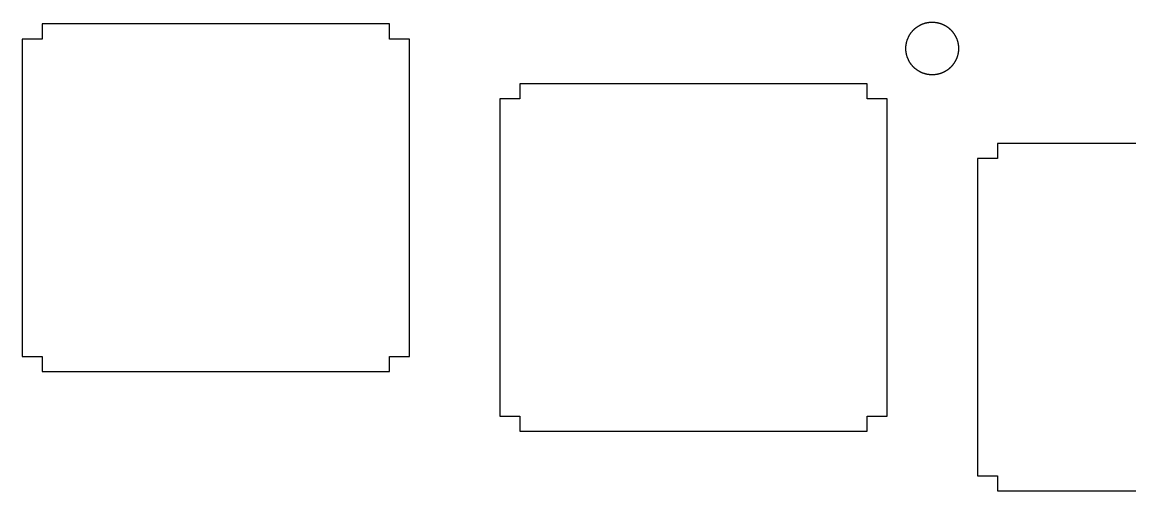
# Model space of a CAD drawing. Header units: millimetres. Extents: x 6 to 315, y 6 to 140.
# Drawn here: x 70.98 to 115.17, y 50.96 to 69.65 of the extents above; entities that cross this region are included whole.
import ezdxf

# ---------------------------------------------------------------- set-up
doc = ezdxf.new("R2010")
doc.units = ezdxf.units.MM
doc.layers.add('CUT', color=7, linetype='CONTINUOUS', true_color=0x000000)

msp = doc.modelspace()

# ---------------------------------------------------------------- linework, layer by layer
at = {"layer": 'CUT'}
for p, q in [((71.784378, 69.577346), (71.784378, 68.977386)), ((85.638248, 69.577346), (71.784378, 69.577346)), ((85.638248, 68.977386), (85.638248, 69.577346)), ((106.571599, 69.370072), (106.582891, 69.380659)), ((106.582891, 69.380659), (106.594536, 69.390892)), ((106.594536, 69.390892), (106.606534, 69.401125)), ((106.606534, 69.401125), (106.618532, 69.411006)), ((106.618532, 69.411006), (106.63053, 69.420887)), ((106.63053, 69.420887), (106.64288, 69.430414)), ((106.64288, 69.430414), (106.655231, 69.439942)), ((106.655231, 69.439942), (106.667582, 69.449117)), ((106.667582, 69.449117), (106.680285, 69.458291)), ((106.680285, 69.458291), (106.692989, 69.467113)), ((106.692989, 69.467113), (106.706045, 69.475582)), ((106.706045, 69.475582), (106.719102, 69.484404)), ((106.719102, 69.484404), (106.732511, 69.492521)), ((106.732511, 69.492521), (106.74592, 69.500637)), ((106.74592, 69.500637), (106.75933, 69.508753)), ((106.75933, 69.508753), (106.772739, 69.516516)), ((106.772739, 69.516516), (106.786501, 69.523927)), ((106.786501, 69.523927), (106.800264, 69.531337)), ((106.800264, 69.531337), (106.814379, 69.538395)), ((106.814379, 69.538395), (106.828494, 69.545452)), ((106.828494, 69.545452), (106.842609, 69.552157)), ((106.842609, 69.552157), (106.857077, 69.558509)), ((106.857077, 69.558509), (106.871545, 69.56486)), ((106.871545, 69.56486), (106.886013, 69.571212)), ((106.886013, 69.571212), (106.900833, 69.576858)), ((106.900833, 69.576858), (106.915654, 69.582504)), ((106.915654, 69.582504), (106.930475, 69.58815)), ((106.930475, 69.58815), (106.945296, 69.593443)), ((106.945296, 69.593443), (106.96047, 69.598384)), ((106.96047, 69.598384), (106.975643, 69.602971)), ((106.975643, 69.602971), (106.990817, 69.607558)), ((106.990817, 69.607558), (107.006344, 69.612146)), ((107.006344, 69.612146), (107.02187, 69.616028)), ((107.02187, 69.616028), (107.037397, 69.619909)), ((107.037397, 69.619909), (107.052923, 69.623791)), ((107.052923, 69.623791), (107.068803, 69.626967)), ((107.068803, 69.626967), (107.084682, 69.630143)), ((107.084682, 69.630143), (107.100562, 69.633318)), ((107.100562, 69.633318), (107.116441, 69.635789)), ((107.116441, 69.635789), (107.132674, 69.638259)), ((107.132674, 69.638259), (107.148906, 69.640729)), ((107.148906, 69.640729), (107.165138, 69.642493)), ((107.165138, 69.642493), (107.181371, 69.644258)), ((107.181371, 69.644258), (107.197956, 69.645669)), ((107.197956, 69.645669), (107.214188, 69.647081)), ((107.214188, 69.647081), (107.230774, 69.648139)), ((107.230774, 69.648139), (107.247359, 69.648845)), ((107.247359, 69.648845), (107.264297, 69.649198)), ((107.264297, 69.649198), (107.280882, 69.649198)), ((107.280882, 69.649198), (107.297467, 69.649198)), ((107.297467, 69.649198), (107.314405, 69.648845)), ((107.314405, 69.648845), (107.330991, 69.648492)), ((107.330991, 69.648492), (107.347576, 69.647434)), ((107.347576, 69.647434), (107.363808, 69.646375)), ((107.363808, 69.646375), (107.380393, 69.644963)), ((107.380393, 69.644963), (107.396626, 69.643552)), ((107.396626, 69.643552), (107.412858, 69.641788)), ((107.412858, 69.641788), (107.42909, 69.63967)), ((107.42909, 69.63967), (107.445323, 69.6372)), ((107.445323, 69.6372), (107.461202, 69.63473)), ((107.461202, 69.63473), (107.477082, 69.631907)), ((107.477082, 69.631907), (107.492961, 69.628731)), ((107.492961, 69.628731), (107.508841, 69.625555)), ((107.508841, 69.625555), (107.52472, 69.622026)), ((107.52472, 69.622026), (107.540247, 69.618145)), ((107.540247, 69.618145), (107.555773, 69.614263)), ((107.555773, 69.614263), (107.5713, 69.610029)), ((107.5713, 69.610029), (107.586474, 69.605441)), ((107.586474, 69.605441), (107.601647, 69.600854)), ((107.601647, 69.600854), (107.616821, 69.595914)), ((107.616821, 69.595914), (107.631995, 69.59062)), ((107.631995, 69.59062), (107.646816, 69.585327)), ((107.646816, 69.585327), (107.661636, 69.579681)), ((107.661636, 69.579681), (107.676457, 69.574035)), ((107.676457, 69.574035), (107.690925, 69.568036)), ((107.690925, 69.568036), (107.705393, 69.561684)), ((107.705393, 69.561684), (107.719861, 69.555333)), ((107.719861, 69.555333), (107.733976, 69.548628)), ((107.733976, 69.548628), (107.748091, 69.541923)), ((107.748091, 69.541923), (107.762206, 69.534866)), ((107.762206, 69.534866), (107.776321, 69.527455)), ((107.776321, 69.527455), (107.790084, 69.520045)), ((107.790084, 69.520045), (107.803493, 69.512635)), ((107.803493, 69.512635), (107.817255, 69.504871)), ((107.817255, 69.504871), (107.830664, 69.496755)), ((107.830664, 69.496755), (107.843721, 69.488286)), ((107.843721, 69.488286), (107.85713, 69.48017)), ((107.85713, 69.48017), (107.869834, 69.471348)), ((107.869834, 69.471348), (107.88289, 69.462526)), ((107.88289, 69.462526), (107.895594, 69.453704)), ((107.895594, 69.453704), (107.908297, 69.444529)), ((107.908297, 69.444529), (107.920648, 69.435002)), ((107.920648, 69.435002), (107.932999, 69.425474)), ((107.932999, 69.425474), (107.944997, 69.415946)), ((107.944997, 69.415946), (107.956994, 69.406066)), ((107.956994, 69.406066), (107.968992, 69.395832)), ((107.968992, 69.395832), (107.980637, 69.385952)), ((107.980637, 69.385952), (107.992282, 69.375365)), ((107.992282, 69.375365), (108.003574, 69.364779)), ((71.784378, 68.977386), (70.98403, 68.977386)), ((70.98403, 68.977386), (70.98403, 56.323781)), ((86.438768, 68.977386), (85.638248, 68.977386)), ((86.438768, 56.323781), (86.438768, 68.977386)), ((106.286827, 68.927564), (106.291768, 68.942385)), ((106.291768, 68.942385), (106.297061, 68.957559)), ((106.297061, 68.957559), (106.302707, 68.97238)), ((106.302707, 68.97238), (106.308353, 68.987201)), ((106.308353, 68.987201), (106.314352, 69.001669)), ((106.314352, 69.001669), (106.320351, 69.016137)), ((106.320351, 69.016137), (106.326703, 69.030605)), ((106.326703, 69.030605), (106.333407, 69.045072)), ((106.333407, 69.045072), (106.340112, 69.059188)), ((106.340112, 69.059188), (106.347169, 69.073303)), ((106.347169, 69.073303), (106.354227, 69.087065)), ((106.354227, 69.087065), (106.361637, 69.100827)), ((106.361637, 69.100827), (106.369401, 69.114589)), ((106.369401, 69.114589), (106.377164, 69.128351)), ((106.377164, 69.128351), (106.38528, 69.141761)), ((106.38528, 69.141761), (106.393396, 69.154817)), ((106.393396, 69.154817), (106.401513, 69.168227)), ((106.401513, 69.168227), (106.410334, 69.181283)), ((106.410334, 69.181283), (106.419156, 69.193987)), ((106.419156, 69.193987), (106.427978, 69.207043)), ((106.427978, 69.207043), (106.437153, 69.219394)), ((106.437153, 69.219394), (106.446328, 69.232097)), ((106.446328, 69.232097), (106.455856, 69.244448)), ((106.455856, 69.244448), (106.465383, 69.256446)), ((106.465383, 69.256446), (106.475264, 69.268444)), ((106.475264, 69.268444), (106.485497, 69.280441)), ((106.485497, 69.280441), (106.495378, 69.292086)), ((106.495378, 69.292086), (106.505964, 69.303731)), ((106.505964, 69.303731), (106.51655, 69.315376)), ((106.51655, 69.315376), (106.527137, 69.326668)), ((106.527137, 69.326668), (106.538076, 69.337608)), ((106.538076, 69.337608), (106.549015, 69.348547)), ((106.549015, 69.348547), (106.560307, 69.359486)), ((106.560307, 69.359486), (106.571599, 69.370072)), ((108.003574, 69.364779), (108.014866, 69.354193)), ((108.014866, 69.354193), (108.026158, 69.343254)), ((108.026158, 69.343254), (108.037098, 69.332314)), ((108.037098, 69.332314), (108.047684, 69.321022)), ((108.047684, 69.321022), (108.05827, 69.30973)), ((108.05827, 69.30973), (108.068856, 69.298085)), ((108.068856, 69.298085), (108.07909, 69.28644)), ((108.07909, 69.28644), (108.08897, 69.274443)), ((108.08897, 69.274443), (108.099204, 69.262445)), ((108.099204, 69.262445), (108.108732, 69.250447)), ((108.108732, 69.250447), (108.118259, 69.238096)), ((108.118259, 69.238096), (108.127787, 69.225746)), ((108.127787, 69.225746), (108.136962, 69.213042)), ((108.136962, 69.213042), (108.146137, 69.200338)), ((108.146137, 69.200338), (108.154958, 69.187635)), ((108.154958, 69.187635), (108.163428, 69.174578)), ((108.163428, 69.174578), (108.171897, 69.161522)), ((108.171897, 69.161522), (108.180366, 69.148465)), ((108.180366, 69.148465), (108.188482, 69.135056)), ((108.188482, 69.135056), (108.196245, 69.121294)), ((108.196245, 69.121294), (108.204008, 69.107885)), ((108.204008, 69.107885), (108.211419, 69.094122)), ((108.211419, 69.094122), (108.218829, 69.080007)), ((108.218829, 69.080007), (108.225887, 69.066245)), ((108.225887, 69.066245), (108.232591, 69.05213)), ((108.232591, 69.05213), (108.239296, 69.037662)), ((108.239296, 69.037662), (108.246001, 69.023547)), ((108.246001, 69.023547), (108.252, 69.009079)), ((108.252, 69.009079), (108.258351, 68.994258)), ((108.258351, 68.994258), (108.263997, 68.97979)), ((108.263997, 68.97979), (108.269643, 68.964969)), ((108.269643, 68.964969), (108.274937, 68.950149)), ((108.274937, 68.950149), (108.28023, 68.934975)), ((108.28023, 68.934975), (108.28517, 68.919801)), ((106.234249, 68.607858), (106.234602, 68.624443)), ((106.234249, 68.59092), (106.234249, 68.607858)), ((106.234602, 68.574335), (106.234249, 68.59092)), ((106.234602, 68.624443), (106.235307, 68.641028)), ((106.235307, 68.557749), (106.234602, 68.574335)), ((106.235307, 68.641028), (106.236013, 68.657614)), ((106.236013, 68.541164), (106.235307, 68.557749)), ((106.236013, 68.657614), (106.237072, 68.674199)), ((106.237072, 68.524579), (106.236013, 68.541164)), ((106.237072, 68.674199), (106.23813, 68.690784)), ((106.23813, 68.507994), (106.237072, 68.524579)), ((106.23813, 68.690784), (106.239895, 68.707016)), ((106.239895, 68.491761), (106.23813, 68.507994)), ((106.239895, 68.707016), (106.241659, 68.723249)), ((106.241659, 68.475529), (106.239895, 68.491761)), ((106.241659, 68.723249), (106.243776, 68.739481)), ((106.243776, 68.739481), (106.245894, 68.755713)), ((106.245894, 68.755713), (106.248364, 68.771593)), ((106.248364, 68.771593), (106.251187, 68.787825)), ((106.251187, 68.787825), (106.254363, 68.803705)), ((106.254363, 68.803705), (106.257539, 68.819231)), ((106.257539, 68.819231), (106.261067, 68.835111)), ((106.261067, 68.835111), (106.264596, 68.850637)), ((106.264596, 68.850637), (106.268478, 68.866164)), ((106.268478, 68.866164), (106.272712, 68.88169)), ((106.272712, 68.88169), (106.2773, 68.897217)), ((106.2773, 68.897217), (106.281887, 68.912391)), ((106.281887, 68.912391), (106.286827, 68.927564)), ((108.28517, 68.919801), (108.29011, 68.904627)), ((108.29011, 68.904627), (108.294345, 68.889454)), ((108.294345, 68.889454), (108.298932, 68.873927)), ((108.298932, 68.873927), (108.302814, 68.858401)), ((108.302814, 68.858401), (108.306696, 68.842874)), ((108.306696, 68.842874), (108.310224, 68.827347)), ((108.310224, 68.827347), (108.313753, 68.811468)), ((108.313753, 68.811468), (108.316576, 68.795588)), ((108.316576, 68.795588), (108.319752, 68.779709)), ((108.319752, 68.779709), (108.322222, 68.763829)), ((108.322222, 68.763829), (108.324692, 68.747597)), ((108.324692, 68.747597), (108.32681, 68.731365)), ((108.32681, 68.731365), (108.328927, 68.715132)), ((108.328927, 68.715132), (108.330338, 68.6989)), ((108.330338, 68.499877), (108.328927, 68.483645)), ((108.330338, 68.6989), (108.33175, 68.682315)), ((108.33175, 68.516463), (108.330338, 68.499877)), ((108.33175, 68.682315), (108.333161, 68.666083)), ((108.333161, 68.532695), (108.33175, 68.516463)), ((108.333161, 68.666083), (108.333867, 68.649497)), ((108.333867, 68.54928), (108.333161, 68.532695)), ((108.333867, 68.649497), (108.334573, 68.632912)), ((108.334573, 68.565865), (108.333867, 68.54928)), ((108.334573, 68.632912), (108.334926, 68.615974)), ((108.334926, 68.582451), (108.334573, 68.565865)), ((108.334926, 68.615974), (108.334926, 68.599389)), ((108.334926, 68.599389), (108.334926, 68.582451)), ((106.243776, 68.459297), (106.241659, 68.475529)), ((106.245894, 68.443064), (106.243776, 68.459297)), ((106.248364, 68.427185), (106.245894, 68.443064)), ((106.251187, 68.410952), (106.248364, 68.427185)), ((106.254363, 68.395073), (106.251187, 68.410952)), ((106.257539, 68.379194), (106.254363, 68.395073)), ((106.261067, 68.363667), (106.257539, 68.379194)), ((106.264596, 68.34814), (106.261067, 68.363667)), ((106.268478, 68.332261), (106.264596, 68.34814)), ((106.272712, 68.317087), (106.268478, 68.332261)), ((106.2773, 68.301561), (106.272712, 68.317087)), ((106.281887, 68.286387), (106.2773, 68.301561)), ((106.286827, 68.271213), (106.281887, 68.286387)), ((106.291768, 68.256039), (106.286827, 68.271213)), ((106.297061, 68.241219), (106.291768, 68.256039)), ((106.302707, 68.226398), (106.297061, 68.241219)), ((106.308353, 68.211577), (106.302707, 68.226398)), ((106.314352, 68.197109), (106.308353, 68.211577)), ((106.320351, 68.182288), (106.314352, 68.197109)), ((106.326703, 68.168173), (106.320351, 68.182288)), ((106.333407, 68.153705), (106.326703, 68.168173)), ((106.340112, 68.13959), (106.333407, 68.153705)), ((106.347169, 68.125475), (106.340112, 68.13959)), ((106.354227, 68.111713), (106.347169, 68.125475)), ((106.361637, 68.097598), (106.354227, 68.111713)), ((106.369401, 68.084188), (106.361637, 68.097598)), ((106.377164, 68.070426), (106.369401, 68.084188)), ((106.38528, 68.057017), (106.377164, 68.070426)), ((106.393396, 68.043607), (106.38528, 68.057017)), ((108.180366, 68.050312), (108.171897, 68.037256)), ((108.188482, 68.063721), (108.180366, 68.050312)), ((108.196245, 68.077131), (108.188482, 68.063721)), ((108.204008, 68.090893), (108.196245, 68.077131)), ((108.211419, 68.104655), (108.204008, 68.090893)), ((108.218829, 68.118417), (108.211419, 68.104655)), ((108.225887, 68.132532), (108.218829, 68.118417)), ((108.232591, 68.146648), (108.225887, 68.132532)), ((108.239296, 68.160763), (108.232591, 68.146648)), ((108.246001, 68.175231), (108.239296, 68.160763)), ((108.252, 68.189699), (108.246001, 68.175231)), ((108.258351, 68.204167), (108.252, 68.189699)), ((108.263997, 68.218987), (108.258351, 68.204167)), ((108.269643, 68.233808), (108.263997, 68.218987)), ((108.274937, 68.248629), (108.269643, 68.233808)), ((108.28023, 68.263803), (108.274937, 68.248629)), ((108.28517, 68.278624), (108.28023, 68.263803)), ((108.29011, 68.29415), (108.28517, 68.278624)), ((108.294345, 68.309324), (108.29011, 68.29415)), ((108.298932, 68.32485), (108.294345, 68.309324)), ((108.302814, 68.340024), (108.298932, 68.32485)), ((108.306696, 68.355904), (108.302814, 68.340024)), ((108.310224, 68.37143), (108.306696, 68.355904)), ((108.313753, 68.38731), (108.310224, 68.37143)), ((108.316576, 68.403189), (108.313753, 68.38731)), ((108.319752, 68.419069), (108.316576, 68.403189)), ((108.322222, 68.434948), (108.319752, 68.419069)), ((108.324692, 68.45118), (108.322222, 68.434948)), ((108.32681, 68.467413), (108.324692, 68.45118)), ((108.328927, 68.483645), (108.32681, 68.467413)), ((106.401513, 68.030551), (106.393396, 68.043607)), ((106.410334, 68.017495), (106.401513, 68.030551)), ((106.419156, 68.004438), (106.410334, 68.017495)), ((106.427978, 67.991735), (106.419156, 68.004438)), ((106.437153, 67.979031), (106.427978, 67.991735)), ((106.446328, 67.96668), (106.437153, 67.979031)), ((106.455856, 67.95433), (106.446328, 67.96668)), ((106.465383, 67.942332), (106.455856, 67.95433)), ((106.475264, 67.929981), (106.465383, 67.942332)), ((106.485497, 67.918336), (106.475264, 67.929981)), ((106.495378, 67.906338), (106.485497, 67.918336)), ((106.505964, 67.894693), (106.495378, 67.906338)), ((106.51655, 67.883401), (106.505964, 67.894693)), ((106.527137, 67.872109), (106.51655, 67.883401)), ((106.538076, 67.860817), (106.527137, 67.872109)), ((106.549015, 67.849878), (106.538076, 67.860817)), ((106.560307, 67.839292), (106.549015, 67.849878)), ((106.571599, 67.828705), (106.560307, 67.839292)), ((106.582891, 67.818119), (106.571599, 67.828705)), ((106.594536, 67.807886), (106.582891, 67.818119)), ((106.606534, 67.797652), (106.594536, 67.807886)), ((106.618532, 67.787772), (106.606534, 67.797652)), ((106.63053, 67.777891), (106.618532, 67.787772)), ((106.64288, 67.768363), (106.63053, 67.777891)), ((106.655231, 67.758836), (106.64288, 67.768363)), ((106.667582, 67.749661), (106.655231, 67.758836)), ((106.680285, 67.740486), (106.667582, 67.749661)), ((106.692989, 67.731664), (106.680285, 67.740486)), ((106.706045, 67.722842), (106.692989, 67.731664)), ((106.719102, 67.714373), (106.706045, 67.722842)), ((106.732511, 67.706257), (106.719102, 67.714373)), ((106.74592, 67.698141), (106.732511, 67.706257)), ((106.75933, 67.690025), (106.74592, 67.698141)), ((106.772739, 67.682261), (106.75933, 67.690025)), ((106.786501, 67.674851), (106.772739, 67.682261)), ((106.800264, 67.667441), (106.786501, 67.674851)), ((106.814379, 67.660383), (106.800264, 67.667441)), ((106.828494, 67.653325), (106.814379, 67.660383)), ((106.842609, 67.646621), (106.828494, 67.653325)), ((106.857077, 67.639916), (106.842609, 67.646621)), ((106.871545, 67.633917), (106.857077, 67.639916)), ((106.886013, 67.627565), (106.871545, 67.633917)), ((106.900833, 67.621919), (106.886013, 67.627565)), ((106.915654, 67.616273), (106.900833, 67.621919)), ((106.930475, 67.610627), (106.915654, 67.616273)), ((106.945296, 67.605334), (106.930475, 67.610627)), ((106.96047, 67.600394), (106.945296, 67.605334)), ((107.631995, 67.608157), (107.616821, 67.602864)), ((107.646816, 67.61345), (107.631995, 67.608157)), ((107.661636, 67.618744), (107.646816, 67.61345)), ((107.676457, 67.624742), (107.661636, 67.618744)), ((107.690925, 67.630741), (107.676457, 67.624742)), ((107.705393, 67.63674), (107.690925, 67.630741)), ((107.719861, 67.643445), (107.705393, 67.63674)), ((107.733976, 67.649797), (107.719861, 67.643445)), ((107.748091, 67.656854), (107.733976, 67.649797)), ((107.762206, 67.663912), (107.748091, 67.656854)), ((107.776321, 67.670969), (107.762206, 67.663912)), ((107.790084, 67.67838), (107.776321, 67.670969)), ((107.803493, 67.686143), (107.790084, 67.67838)), ((107.817255, 67.693906), (107.803493, 67.686143)), ((107.830664, 67.702023), (107.817255, 67.693906)), ((107.843721, 67.710139), (107.830664, 67.702023)), ((107.85713, 67.718608), (107.843721, 67.710139)), ((107.869834, 67.72743), (107.85713, 67.718608)), ((107.88289, 67.736252), (107.869834, 67.72743)), ((107.895594, 67.745074), (107.88289, 67.736252)), ((107.908297, 67.754248), (107.895594, 67.745074)), ((107.920648, 67.763423), (107.908297, 67.754248)), ((107.932999, 67.772951), (107.920648, 67.763423)), ((107.944997, 67.782831), (107.932999, 67.772951)), ((107.956994, 67.792712), (107.944997, 67.782831)), ((107.968992, 67.802592), (107.956994, 67.792712)), ((107.980637, 67.812826), (107.968992, 67.802592)), ((107.992282, 67.823412), (107.980637, 67.812826)), ((108.003574, 67.833999), (107.992282, 67.823412)), ((108.014866, 67.844585), (108.003574, 67.833999)), ((108.026158, 67.855524), (108.014866, 67.844585)), ((108.037098, 67.866463), (108.026158, 67.855524)), ((108.047684, 67.877755), (108.037098, 67.866463)), ((108.05827, 67.889047), (108.047684, 67.877755)), ((108.068856, 67.900692), (108.05827, 67.889047)), ((108.07909, 67.912337), (108.068856, 67.900692)), ((108.08897, 67.923982), (108.07909, 67.912337)), ((108.099204, 67.93598), (108.08897, 67.923982)), ((108.108732, 67.948331), (108.099204, 67.93598)), ((108.118259, 67.960681), (108.108732, 67.948331)), ((108.127787, 67.973032), (108.118259, 67.960681)), ((108.136962, 67.985383), (108.127787, 67.973032)), ((108.146137, 67.998086), (108.136962, 67.985383)), ((108.154958, 68.011143), (108.146137, 67.998086)), ((108.163428, 68.023846), (108.154958, 68.011143)), ((108.171897, 68.037256), (108.163428, 68.023846)), ((90.839738, 67.195771), (90.839738, 66.595466)), ((104.693607, 67.195771), (90.839738, 67.195771)), ((104.693607, 66.595466), (104.693607, 67.195771)), ((106.975643, 67.595454), (106.96047, 67.600394)), ((106.990817, 67.590866), (106.975643, 67.595454)), ((107.006344, 67.586632), (106.990817, 67.590866)), ((107.02187, 67.582397), (107.006344, 67.586632)), ((107.037397, 67.578516), (107.02187, 67.582397)), ((107.052923, 67.574987), (107.037397, 67.578516)), ((107.068803, 67.571458), (107.052923, 67.574987)), ((107.084682, 67.568282), (107.068803, 67.571458)), ((107.100562, 67.565459), (107.084682, 67.568282)), ((107.116441, 67.562636), (107.100562, 67.565459)), ((107.132674, 67.560166), (107.116441, 67.562636)), ((107.148906, 67.558049), (107.132674, 67.560166)), ((107.165138, 67.555931), (107.148906, 67.558049)), ((107.181371, 67.55452), (107.165138, 67.555931)), ((107.197956, 67.552756), (107.181371, 67.55452)), ((107.214188, 67.551697), (107.197956, 67.552756)), ((107.230774, 67.550638), (107.214188, 67.551697)), ((107.247359, 67.549933), (107.230774, 67.550638)), ((107.264297, 67.54958), (107.247359, 67.549933)), ((107.280882, 67.549227), (107.264297, 67.54958)), ((107.297467, 67.54958), (107.280882, 67.549227)), ((107.314405, 67.54958), (107.297467, 67.54958)), ((107.330991, 67.550285), (107.314405, 67.54958)), ((107.347576, 67.550991), (107.330991, 67.550285)), ((107.363808, 67.552403), (107.347576, 67.550991)), ((107.380393, 67.553461), (107.363808, 67.552403)), ((107.396626, 67.555226), (107.380393, 67.553461)), ((107.412858, 67.55699), (107.396626, 67.555226)), ((107.42909, 67.559107), (107.412858, 67.55699)), ((107.445323, 67.561577), (107.42909, 67.559107)), ((107.461202, 67.564048), (107.445323, 67.561577)), ((107.477082, 67.566871), (107.461202, 67.564048)), ((107.492961, 67.570047), (107.477082, 67.566871)), ((107.508841, 67.573222), (107.492961, 67.570047)), ((107.52472, 67.576751), (107.508841, 67.573222)), ((107.540247, 67.580633), (107.52472, 67.576751)), ((107.555773, 67.584514), (107.540247, 67.580633)), ((107.5713, 67.588749), (107.555773, 67.584514)), ((107.586474, 67.593336), (107.5713, 67.588749)), ((107.601647, 67.597924), (107.586474, 67.593336)), ((107.616821, 67.602864), (107.601647, 67.597924)), ((90.839738, 66.595466), (90.039561, 66.595466)), ((90.039561, 66.595466), (90.039561, 53.942206)), ((105.494128, 66.595466), (104.693607, 66.595466)), ((105.494128, 53.942206), (105.494128, 66.595466)), ((109.895097, 64.814195), (109.895097, 64.213891)), ((123.748966, 64.814195), (109.895097, 64.814195)), ((109.895097, 64.213891), (109.094921, 64.213891)), ((109.094921, 64.213891), (109.094921, 51.560286)), ((70.98403, 56.323781), (71.784378, 56.323781)), ((71.784378, 56.323781), (71.784378, 55.723477)), ((85.638248, 55.723477), (85.638248, 56.323781)), ((85.638248, 56.323781), (86.438768, 56.323781)), ((71.784378, 55.723477), (85.638248, 55.723477)), ((90.039561, 53.942206), (90.839738, 53.942206)), ((90.839738, 53.942206), (90.839738, 53.341901)), ((104.693607, 53.341901), (104.693607, 53.942206)), ((104.693607, 53.942206), (105.494128, 53.942206)), ((90.839738, 53.341901), (104.693607, 53.341901)), ((109.094921, 51.560286), (109.895097, 51.560286)), ((109.895097, 51.560286), (109.895097, 50.960326)), ((109.895097, 50.960326), (123.748966, 50.960326))]:
    msp.add_line(p, q, dxfattribs=at)

doc.saveas('drawing.dxf')
